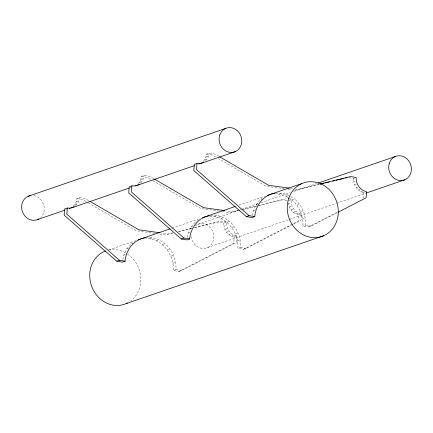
<?xml version="1.0" encoding="UTF-8"?>
<svg xmlns="http://www.w3.org/2000/svg" width="433" height="433" viewBox="0 0 433 433"><rect width="100%" height="100%" fill="white"/><g stroke="black" fill="none" stroke-linecap="round" stroke-linejoin="round"><path stroke-width="0.32" stroke-dasharray="2.17 1.62" d="M178.889 271.496L181.606 270.56L236.456 242.339L236.905 236.191L234.193 237.122L233.744 243.27L178.889 271.496L173.238 270.555C174.477 255.015 162.196 238.215 145.84 238.594M293.298 224.137L301.049 220.148L301.498 213.999L298.786 214.936L298.332 221.079L291.777 224.456M363.476 198.103L363.882 192.571L364.965 192.198M73.258 206.27L74.844 204.468L76.192 201.691L76.809 198.574L79.52 197.643L85.177 198.585L89.268 200.961M75.575 205.789L77.556 203.537L78.903 200.76L79.52 197.643M122.869 259.567L123.751 255.102L126.782 248.856L131.248 243.795L132.877 243.238M138.246 183.63L139.437 182.282L140.785 179.506L141.402 176.388L144.113 175.452L149.769 176.393L153.861 178.769M140.563 183.148L142.148 181.351L143.496 178.569L144.113 175.452M187.457 237.376C188.344 230.767 191.933 224.272 197.518 220.549M203.342 161.265L204.533 159.918L205.881 157.141L206.498 154.024L209.209 153.093L214.865 154.029L218.957 156.41M205.659 160.784L207.245 158.987L208.592 156.21L209.209 153.093M252.428 215.65C253.229 209.004 256.634 202.525 262.052 198.541M131.805 243.443L132.926 242.74M209.767 216.386C226.383 215.607 239.113 232.581 237.831 248.369L243.481 249.305L291.182 224.759M243.481 249.305L246.193 248.374L292.697 224.44M288.73 197.881C298.386 203.494 303.457 215.06 302.927 226.004L308.577 226.941L337.199 212.213M308.577 226.941L311.289 226.01L336.928 212.82M76.192 201.691L78.903 200.76M140.785 179.506L143.496 178.569M205.881 157.141L208.592 156.21M74.844 204.468L77.556 203.537M139.437 182.282L142.148 181.351M204.533 159.918L207.245 158.987M65.313 210.021L66.59 209.583M129.862 187.846L133.061 186.747M108.764 249.922L135.61 240.699M172.042 228.186L200.16 218.524M239.151 205.128L265.353 196.127M260.937 199.245L262.019 198.871M149.829 238.68L152.54 237.749C167.089 240.423 176.951 255.232 175.95 269.624L173.238 270.555M214.422 216.489L217.133 215.558C231.682 218.232 241.544 233.041 240.542 247.432L237.831 248.369M279.518 194.13L282.229 193.194L288.746 195.229L286.034 196.16L279.518 194.13L275.523 194.038M197.675 224.429L237.944 210.6M238.583 210.378L241.138 209.502M241.776 209.28L258.393 203.57M260.953 202.693L290.354 192.593M293.547 191.494L316.555 183.592M126.782 248.856L128.412 248.293M191.375 226.665L192.463 226.291M256.471 204.3L258.1 203.743M156.345 240.716L159.057 239.785M220.938 218.524L223.65 217.593M123.751 255.102L125.381 254.544M188.344 232.911L189.973 232.353M253.44 210.552L255.611 209.805M194.525 227.78L218.135 222.021L223.791 222.957L226.502 222.026C226.058 228.424 230.437 235.005 236.905 236.191M288.383 200.766L291.095 199.835C290.646 206.232 295.03 212.814 301.498 213.999M349.079 177.676L353.48 178.401L354.562 178.033M162.278 244.499L164.989 243.562M226.87 222.308L229.582 221.377M291.966 199.943L294.678 199.012C302.11 205.475 306.153 215.255 305.638 225.073L302.927 226.004M234.193 237.122C228.857 236.131 224.862 231.439 223.942 226.205L226.654 225.268M298.786 214.936C293.45 213.94 289.455 209.247 288.535 204.013L291.247 203.082M363.882 192.571C358.546 191.575 354.551 186.883 353.631 181.649L355.802 180.902M224.851 229.355L227.563 228.424M289.444 207.163L292.156 206.232M354.54 184.799L356.17 184.242M167.225 249.765L169.936 248.834M231.817 227.574L234.529 226.643M296.908 205.21L299.625 204.279M226.464 232.196L229.176 231.265M291.057 210.005L293.769 209.074M356.153 187.646L357.777 187.083M228.662 234.54L231.374 233.609M293.255 212.349L295.966 211.418M358.351 189.984L359.975 189.427M170.846 256.163L173.557 255.232M235.438 233.972L238.15 233.041M300.534 211.613L303.246 210.676M231.298 236.218L234.009 235.287M295.891 214.032L298.602 213.096M360.987 191.667L362.61 191.105M207.418 247.595L288.589 219.71M289.228 219.493L335.889 203.461M336.528 203.245L365.29 193.362M172.897 263.253L175.609 262.322M237.49 241.067L240.201 240.131M302.586 218.703L305.297 217.772M319.711 184.052L297.411 189.492L294.207 188.961M294.694 190.423L319.619 184.344M237.56 210.579L232.315 211.856L225.912 210.795M241.495 209.615L257.24 205.778M257.895 205.615L285.439 198.899L287.328 199.212M239.438 210.389L229.604 212.787L222.557 211.618M243.373 209.426L258.463 205.751M259.118 205.588L282.727 199.829L287.128 200.56M172.967 232.765L167.723 234.047L161.32 232.986M178.217 231.487L191.332 228.288M194.612 227.487L220.852 221.09L226.502 222.026M172.881 233.057L165.011 234.978L157.964 233.809M178.78 231.617L191.9 228.418M275.577 193.048L282.229 193.194M210.481 215.412L217.133 215.558M145.889 237.598L152.54 237.749M206.498 154.024L212.148 154.96L216.246 157.341M290.364 188.323L293.569 188.858M284.454 188.723L265.932 186.228L218.584 158.7M288.291 189.362L292.134 190M289.839 199.629L291.095 199.835M141.402 176.388L147.058 177.324L152.319 180.382M305.638 225.073L311.289 226.01M219.358 211.088L200.836 208.592L152.903 180.723M76.809 198.574L82.465 199.516L87.726 202.574M240.542 247.432L246.193 248.374M154.765 233.279L136.243 230.784L88.31 202.915M175.95 269.624L181.606 270.56M290.9 196.604L294.678 199.012M286.034 196.16L288.189 197.535M353.48 178.401L353.631 181.649M288.47 202.714L288.535 204.013M223.791 222.957L223.942 226.205M195.191 225.999A12.573 11.188 71 0 1 212.706 231.292A12.573 11.188 71 0 1 204.988 248.315A12.573 11.188 71 0 1 191.213 234.783M33.861 195.592A12.573 11.188 71 0 1 43.652 204.598A12.573 11.188 71 0 1 40.751 217.501M108.678 250.041A28.286 25.174 71 0 1 127.134 253.76M127.67 254.117A28.286 25.174 71 0 1 130.771 300.892"/><path stroke-width="0.65" d="M74.081 206.725L70.27 208.127L67.315 208.062L66.861 214.205L119.421 260.249L125.072 261.186C125.857 250.09 133.867 239.395 145.255 237.777M139.172 184.22L137.678 185.162L134.863 185.936L131.908 185.871L131.453 192.014L184.009 238.058L189.665 238.994C190.466 228.175 198.092 217.523 209.215 215.758M203.77 162.175L199.959 163.571L197.004 163.506L196.55 169.655L249.105 215.694L254.761 216.63C255.546 205.534 263.556 194.845 274.944 193.221M338.119 212.202L366.139 197.784L366.594 191.64C360.126 190.45 355.742 183.868 356.191 177.47L350.535 176.534L320.366 183.895M28.085 196.301L225.582 128.449M67.315 208.062L64.604 208.993L64.149 215.136L116.71 261.18L122.36 262.117L125.072 261.186M131.908 185.871L129.191 186.802L128.742 192.95L181.297 238.989L186.953 239.925L189.665 238.994M197.004 163.506L194.287 164.437L193.838 170.586L246.393 216.624L252.049 217.566L254.761 216.63M69.188 208.5L70.27 208.127M198.871 163.945L199.959 163.571M37.828 219.466L64.674 210.243M71.461 207.91L129.223 188.068M135.507 185.909L194.417 165.671M200.809 163.474L235.325 151.615M105.571 251.021L104.288 251.459A28.286 25.174 71 0 0 92.5 288.367A28.286 25.174 71 0 0 127.394 303.013M138.165 239.822L170.12 228.841M202.514 217.712L235.314 206.444M267.61 195.348L301.785 183.608M317.838 183.154L395.172 156.584M116.71 261.18L119.421 260.249M181.297 238.989L184.009 238.058M246.393 216.624L249.105 215.694M365.928 193.14L404.915 179.749M126.214 303.576L323.705 235.731M320.279 184.187L324.214 183.224M325.524 182.905L329.459 181.947M332.739 181.146L334.709 180.664M336.019 180.345L343.889 178.428M345.198 178.104L347.169 177.627M289.087 188.111L268.644 185.297L219.542 156.746M224.63 210.584L203.548 207.661L154.446 179.11M160.037 232.77L138.955 229.847L89.853 201.302M38.873 218.93A12.573 11.188 71 0 1 22.473 211.791A12.573 11.188 71 0 1 30.326 195.613M288.703 198.438A28.286 25.174 71 0 0 317.367 237.473A28.286 25.174 71 0 0 332.171 193.096A28.286 25.174 71 0 0 288.703 198.438M389.359 163.171A12.573 11.188 71 0 0 402.1 180.523A12.573 11.188 71 0 0 408.676 160.8A12.573 11.188 71 0 0 389.359 163.171M219.764 135.042A12.573 11.188 71 0 0 232.505 152.394A12.573 11.188 71 0 0 239.086 132.671A12.573 11.188 71 0 0 219.764 135.042"/></g></svg>
